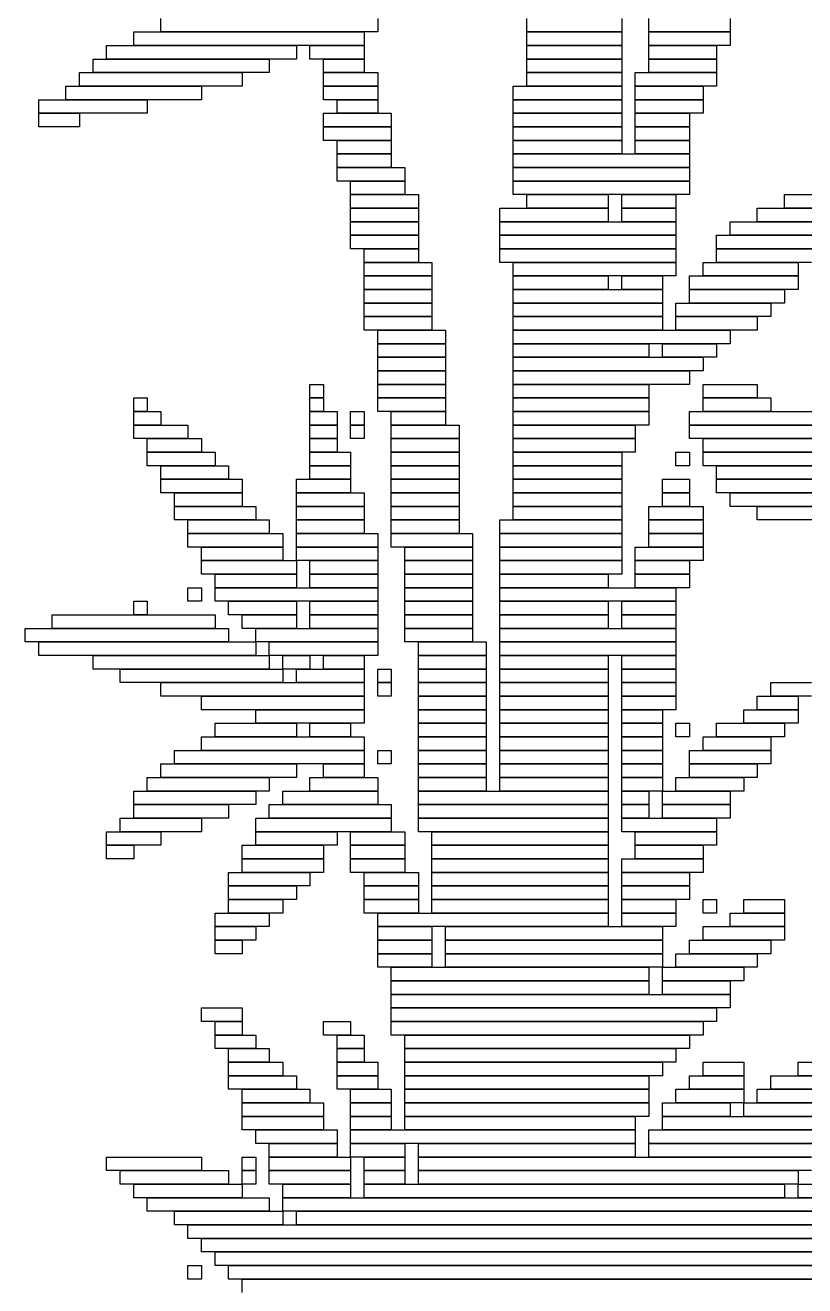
# Model space of a CAD drawing. Extents: x 39 to 985, y 65 to 958.
# Drawn here: x 541 to 598.5, y 187.5 to 280.5 of the extents above; entities that cross this region are included whole.
import ezdxf

# ---------------------------------------------------------------- set-up
doc = ezdxf.new("R2010")
doc.units = 0

msp = doc.modelspace()

# ---------------------------------------------------------------- linework, layer by layer
for p, q in [((551, 280), (551, 281)), ((567, 281), (567, 280)), ((578, 280), (578, 281)), ((585, 281), (585, 280)), ((587, 280), (587, 281)), ((593, 281), (593, 280)), ((549, 280), (566, 280)), ((549, 279), (549, 280)), ((567, 280), (551, 280)), ((566, 280), (566, 279)), ((585, 280), (578, 280)), ((578, 280), (585, 280)), ((578, 279), (578, 280)), ((585, 280), (585, 279)), ((593, 280), (587, 280)), ((587, 280), (593, 280)), ((587, 279), (587, 280)), ((593, 280), (593, 279)), ((547, 279), (561, 279)), ((547, 278), (547, 279)), ((566, 279), (549, 279)), ((561, 279), (561, 278)), ((562, 279), (566, 279)), ((562, 278), (562, 279)), ((566, 279), (566, 278)), ((585, 279), (578, 279)), ((578, 279), (585, 279)), ((578, 278), (578, 279)), ((585, 279), (585, 278)), ((593, 279), (587, 279)), ((587, 279), (592, 279)), ((587, 278), (587, 279)), ((592, 279), (592, 278)), ((546, 278), (559, 278)), ((546, 277), (546, 278)), ((561, 278), (547, 278)), ((559, 278), (559, 277)), ((566, 278), (562, 278)), ((563, 278), (566, 278)), ((563, 277), (563, 278)), ((566, 278), (566, 277)), ((585, 278), (578, 278)), ((578, 278), (585, 278)), ((578, 277), (578, 278)), ((585, 278), (585, 277)), ((592, 278), (587, 278)), ((587, 278), (592, 278)), ((587, 277), (587, 278)), ((592, 278), (592, 277)), ((545, 277), (557, 277)), ((545, 276), (545, 277)), ((559, 277), (546, 277)), ((557, 277), (557, 276)), ((566, 277), (563, 277)), ((563, 277), (567, 277)), ((563, 276), (563, 277)), ((567, 277), (567, 276)), ((585, 277), (578, 277)), ((578, 277), (585, 277)), ((578, 276), (578, 277)), ((585, 277), (585, 276)), ((586, 277), (592, 277)), ((586, 276), (586, 277)), ((592, 277), (587, 277)), ((592, 277), (592, 276)), ((544, 276), (554, 276)), ((544, 275), (544, 276)), ((557, 276), (545, 276)), ((554, 276), (554, 275)), ((567, 276), (563, 276)), ((563, 276), (567, 276)), ((563, 275), (563, 276)), ((567, 276), (567, 275)), ((577, 276), (585, 276)), ((577, 275), (577, 276)), ((585, 276), (578, 276)), ((585, 276), (585, 275)), ((592, 276), (586, 276)), ((586, 276), (591, 276)), ((586, 275), (586, 276)), ((591, 276), (591, 275)), ((542, 275), (550, 275)), ((542, 274), (542, 275)), ((554, 275), (544, 275)), ((550, 275), (550, 274)), ((567, 275), (563, 275)), ((564, 275), (567, 275)), ((564, 274), (564, 275)), ((567, 275), (567, 274)), ((585, 275), (577, 275)), ((577, 275), (585, 275)), ((577, 274), (577, 275)), ((585, 275), (585, 274)), ((591, 275), (586, 275)), ((586, 275), (591, 275)), ((586, 274), (586, 275)), ((591, 275), (591, 274)), ((550, 274), (542, 274)), ((542, 274), (545, 274)), ((542, 273), (542, 274)), ((545, 274), (545, 273)), ((563, 274), (568, 274)), ((563, 273), (563, 274)), ((567, 274), (564, 274)), ((568, 274), (568, 273)), ((585, 274), (577, 274)), ((577, 274), (585, 274)), ((577, 273), (577, 274)), ((585, 274), (585, 273)), ((591, 274), (586, 274)), ((586, 274), (590, 274)), ((586, 273), (586, 274)), ((590, 274), (590, 273)), ((545, 273), (542, 273)), ((568, 273), (563, 273)), ((563, 273), (568, 273)), ((563, 272), (563, 273)), ((568, 273), (568, 272)), ((585, 273), (577, 273)), ((577, 273), (585, 273)), ((577, 272), (577, 273)), ((585, 273), (585, 272)), ((590, 273), (586, 273)), ((586, 273), (590, 273)), ((586, 272), (586, 273)), ((590, 273), (590, 272)), ((568, 272), (563, 272)), ((564, 272), (568, 272)), ((564, 271), (564, 272)), ((568, 272), (568, 271)), ((585, 272), (577, 272)), ((577, 272), (585, 272)), ((577, 271), (577, 272)), ((585, 272), (585, 271)), ((590, 272), (586, 272)), ((586, 272), (590, 272)), ((586, 271), (586, 272)), ((590, 272), (590, 271)), ((568, 271), (564, 271)), ((564, 271), (568, 271)), ((564, 270), (564, 271)), ((568, 271), (568, 270)), ((585, 271), (577, 271)), ((577, 271), (590, 271)), ((577, 270), (577, 271)), ((590, 271), (586, 271)), ((590, 271), (590, 270)), ((568, 270), (564, 270)), ((564, 270), (569, 270)), ((564, 269), (564, 270)), ((569, 270), (569, 269)), ((590, 270), (577, 270)), ((577, 270), (590, 270)), ((577, 269), (577, 270)), ((590, 270), (590, 269)), ((569, 269), (564, 269)), ((565, 269), (569, 269)), ((565, 268), (565, 269)), ((569, 269), (569, 268)), ((590, 269), (577, 269)), ((577, 269), (590, 269)), ((577, 268), (577, 269)), ((590, 269), (590, 268)), ((569, 268), (565, 268)), ((565, 268), (570, 268)), ((565, 267), (565, 268)), ((570, 268), (570, 267)), ((590, 268), (577, 268)), ((578, 268), (584, 268)), ((578, 267), (578, 268)), ((584, 268), (584, 267)), ((585, 268), (589, 268)), ((585, 267), (585, 268)), ((589, 268), (589, 267)), ((597, 268), (603, 268)), ((597, 267), (597, 268)), ((570, 267), (565, 267)), ((565, 267), (570, 267)), ((565, 266), (565, 267)), ((570, 267), (570, 266)), ((576, 267), (584, 267)), ((576, 266), (576, 267)), ((584, 267), (578, 267)), ((584, 267), (584, 266)), ((589, 267), (585, 267)), ((585, 267), (589, 267)), ((585, 266), (585, 267)), ((589, 267), (589, 266)), ((595, 267), (602, 267)), ((595, 266), (595, 267)), ((603, 267), (597, 267)), ((570, 266), (565, 266)), ((565, 266), (570, 266)), ((565, 265), (565, 266)), ((570, 266), (570, 265)), ((584, 266), (576, 266)), ((576, 266), (589, 266)), ((576, 265), (576, 266)), ((589, 266), (585, 266)), ((589, 266), (589, 265)), ((593, 266), (601, 266)), ((593, 265), (593, 266)), ((602, 266), (595, 266)), ((570, 265), (565, 265)), ((565, 265), (570, 265)), ((565, 264), (565, 265)), ((570, 265), (570, 264)), ((589, 265), (576, 265)), ((576, 265), (589, 265)), ((576, 264), (576, 265)), ((589, 265), (589, 264)), ((592, 265), (600, 265)), ((592, 264), (592, 265)), ((601, 265), (593, 265)), ((570, 264), (565, 264)), ((566, 264), (570, 264)), ((566, 263), (566, 264)), ((570, 264), (570, 263)), ((589, 264), (576, 264)), ((576, 264), (589, 264)), ((576, 263), (576, 264)), ((589, 264), (589, 263)), ((600, 264), (592, 264)), ((592, 264), (599, 264)), ((592, 263), (592, 264)), ((570, 263), (566, 263)), ((566, 263), (571, 263)), ((566, 262), (566, 263)), ((571, 263), (571, 262)), ((589, 263), (576, 263)), ((577, 263), (589, 263)), ((577, 262), (577, 263)), ((589, 263), (589, 262)), ((591, 263), (598, 263)), ((591, 262), (591, 263)), ((599, 263), (592, 263)), ((598, 263), (598, 262)), ((571, 262), (566, 262)), ((566, 262), (571, 262)), ((566, 261), (566, 262)), ((571, 262), (571, 261)), ((589, 262), (577, 262)), ((577, 262), (584, 262)), ((577, 261), (577, 262)), ((584, 262), (584, 261)), ((585, 262), (588, 262)), ((585, 261), (585, 262)), ((588, 262), (588, 261)), ((590, 262), (598, 262)), ((590, 261), (590, 262)), ((598, 262), (591, 262)), ((598, 262), (598, 261)), ((571, 261), (566, 261)), ((566, 261), (571, 261)), ((566, 260), (566, 261)), ((571, 261), (571, 260)), ((584, 261), (577, 261)), ((577, 261), (588, 261)), ((577, 260), (577, 261)), ((588, 261), (585, 261)), ((588, 261), (588, 260)), ((598, 261), (590, 261)), ((590, 261), (597, 261)), ((590, 260), (590, 261)), ((597, 261), (597, 260)), ((571, 260), (566, 260)), ((566, 260), (571, 260)), ((566, 259), (566, 260)), ((571, 260), (571, 259)), ((588, 260), (577, 260)), ((577, 260), (588, 260)), ((577, 259), (577, 260)), ((588, 260), (588, 259)), ((589, 260), (596, 260)), ((589, 259), (589, 260)), ((597, 260), (590, 260)), ((596, 260), (596, 259)), ((571, 259), (566, 259)), ((566, 259), (571, 259)), ((566, 258), (566, 259)), ((571, 259), (571, 258)), ((588, 259), (577, 259)), ((577, 259), (588, 259)), ((577, 258), (577, 259)), ((588, 259), (588, 258)), ((596, 259), (589, 259)), ((589, 259), (595, 259)), ((589, 258), (589, 259)), ((595, 259), (595, 258)), ((571, 258), (566, 258)), ((567, 258), (572, 258)), ((567, 257), (567, 258)), ((572, 258), (572, 257)), ((588, 258), (577, 258)), ((577, 258), (593, 258)), ((577, 257), (577, 258)), ((595, 258), (589, 258)), ((593, 258), (593, 257)), ((572, 257), (567, 257)), ((567, 257), (572, 257)), ((567, 256), (567, 257)), ((572, 257), (572, 256)), ((593, 257), (577, 257)), ((577, 257), (587, 257)), ((577, 256), (577, 257)), ((587, 257), (587, 256)), ((588, 257), (592, 257)), ((588, 256), (588, 257)), ((592, 257), (592, 256)), ((572, 256), (567, 256)), ((567, 256), (572, 256)), ((567, 255), (567, 256)), ((572, 256), (572, 255)), ((587, 256), (577, 256)), ((577, 256), (591, 256)), ((577, 255), (577, 256)), ((592, 256), (588, 256)), ((591, 256), (591, 255)), ((572, 255), (567, 255)), ((567, 255), (572, 255)), ((567, 254), (567, 255)), ((572, 255), (572, 254)), ((591, 255), (577, 255)), ((577, 255), (590, 255)), ((577, 254), (577, 255)), ((590, 255), (590, 254)), ((562, 254), (563, 254)), ((562, 253), (562, 254)), ((563, 254), (563, 253)), ((572, 254), (567, 254)), ((567, 254), (572, 254)), ((567, 253), (567, 254)), ((572, 254), (572, 253)), ((590, 254), (577, 254)), ((577, 254), (587, 254)), ((577, 253), (577, 254)), ((587, 254), (587, 253)), ((591, 254), (595, 254)), ((591, 253), (591, 254)), ((595, 254), (595, 253)), ((549, 253), (550, 253)), ((549, 252), (549, 253)), ((550, 253), (550, 252)), ((563, 253), (562, 253)), ((562, 253), (563, 253)), ((562, 252), (562, 253)), ((563, 253), (563, 252)), ((572, 253), (567, 253)), ((567, 253), (572, 253)), ((567, 252), (567, 253)), ((572, 253), (572, 252)), ((587, 253), (577, 253)), ((577, 253), (587, 253)), ((577, 252), (577, 253)), ((587, 253), (587, 252)), ((595, 253), (591, 253)), ((591, 253), (596, 253)), ((591, 252), (591, 253)), ((596, 253), (596, 252)), ((550, 252), (549, 252)), ((549, 252), (551, 252)), ((549, 251), (549, 252)), ((551, 252), (551, 251)), ((563, 252), (562, 252)), ((562, 252), (564, 252)), ((562, 251), (562, 252)), ((564, 252), (564, 251)), ((565, 252), (566, 252)), ((565, 251), (565, 252)), ((566, 252), (566, 251)), ((572, 252), (567, 252)), ((568, 252), (572, 252)), ((568, 251), (568, 252)), ((572, 252), (572, 251)), ((587, 252), (577, 252)), ((577, 252), (587, 252)), ((577, 251), (577, 252)), ((587, 252), (587, 251)), ((590, 252), (647, 252)), ((590, 251), (590, 252)), ((596, 252), (591, 252)), ((551, 251), (549, 251)), ((549, 251), (553, 251)), ((549, 250), (549, 251)), ((553, 251), (553, 250)), ((564, 251), (562, 251)), ((562, 251), (564, 251)), ((562, 250), (562, 251)), ((564, 251), (564, 250)), ((566, 251), (565, 251)), ((565, 251), (566, 251)), ((565, 250), (565, 251)), ((566, 251), (566, 250)), ((572, 251), (568, 251)), ((568, 251), (573, 251)), ((568, 250), (568, 251)), ((573, 251), (573, 250)), ((587, 251), (577, 251)), ((577, 251), (586, 251)), ((577, 250), (577, 251)), ((586, 251), (586, 250)), ((647, 251), (590, 251)), ((590, 251), (647, 251)), ((590, 250), (590, 251)), ((553, 250), (549, 250)), ((550, 250), (554, 250)), ((550, 249), (550, 250)), ((554, 250), (554, 249)), ((564, 250), (562, 250)), ((562, 250), (564, 250)), ((562, 249), (562, 250)), ((564, 250), (564, 249)), ((566, 250), (565, 250)), ((573, 250), (568, 250)), ((568, 250), (573, 250)), ((568, 249), (568, 250)), ((573, 250), (573, 249)), ((586, 250), (577, 250)), ((577, 250), (586, 250)), ((577, 249), (577, 250)), ((586, 250), (586, 249)), ((647, 250), (590, 250)), ((591, 250), (647, 250)), ((591, 249), (591, 250)), ((554, 249), (550, 249)), ((550, 249), (555, 249)), ((550, 248), (550, 249)), ((555, 249), (555, 248)), ((564, 249), (562, 249)), ((562, 249), (565, 249)), ((562, 248), (562, 249)), ((565, 249), (565, 248)), ((573, 249), (568, 249)), ((568, 249), (573, 249)), ((568, 248), (568, 249)), ((573, 249), (573, 248)), ((586, 249), (577, 249)), ((577, 249), (585, 249)), ((577, 248), (577, 249)), ((585, 249), (585, 248)), ((589, 249), (590, 249)), ((589, 248), (589, 249)), ((590, 249), (590, 248)), ((647, 249), (591, 249)), ((591, 249), (647, 249)), ((591, 248), (591, 249)), ((555, 248), (550, 248)), ((551, 248), (556, 248)), ((551, 247), (551, 248)), ((556, 248), (556, 247)), ((565, 248), (562, 248)), ((562, 248), (565, 248)), ((562, 247), (562, 248)), ((565, 248), (565, 247)), ((573, 248), (568, 248)), ((568, 248), (573, 248)), ((568, 247), (568, 248)), ((573, 248), (573, 247)), ((585, 248), (577, 248)), ((577, 248), (585, 248)), ((577, 247), (577, 248)), ((585, 248), (585, 247)), ((590, 248), (589, 248)), ((647, 248), (591, 248)), ((592, 248), (646, 248)), ((592, 247), (592, 248)), ((556, 247), (551, 247)), ((551, 247), (557, 247)), ((551, 246), (551, 247)), ((557, 247), (557, 246)), ((561, 247), (565, 247)), ((561, 246), (561, 247)), ((565, 247), (562, 247)), ((565, 247), (565, 246)), ((573, 247), (568, 247)), ((568, 247), (573, 247)), ((568, 246), (568, 247)), ((573, 247), (573, 246)), ((585, 247), (577, 247)), ((577, 247), (585, 247)), ((577, 246), (577, 247)), ((585, 247), (585, 246)), ((588, 247), (590, 247)), ((588, 246), (588, 247)), ((590, 247), (590, 246)), ((646, 247), (592, 247)), ((592, 247), (645, 247)), ((592, 246), (592, 247)), ((557, 246), (551, 246)), ((552, 246), (557, 246)), ((552, 245), (552, 246)), ((557, 246), (557, 245)), ((565, 246), (561, 246)), ((561, 246), (566, 246)), ((561, 245), (561, 246)), ((566, 246), (566, 245)), ((573, 246), (568, 246)), ((568, 246), (573, 246)), ((568, 245), (568, 246)), ((573, 246), (573, 245)), ((585, 246), (577, 246)), ((577, 246), (585, 246)), ((577, 245), (577, 246)), ((585, 246), (585, 245)), ((590, 246), (588, 246)), ((588, 246), (590, 246)), ((588, 245), (588, 246)), ((590, 246), (590, 245)), ((645, 246), (592, 246)), ((593, 246), (644, 246)), ((593, 245), (593, 246)), ((557, 245), (552, 245)), ((552, 245), (558, 245)), ((552, 244), (552, 245)), ((558, 245), (558, 244)), ((566, 245), (561, 245)), ((561, 245), (566, 245)), ((561, 244), (561, 245)), ((566, 245), (566, 244)), ((573, 245), (568, 245)), ((568, 245), (573, 245)), ((568, 244), (568, 245)), ((573, 245), (573, 244)), ((585, 245), (577, 245)), ((577, 245), (585, 245)), ((577, 244), (577, 245)), ((585, 245), (585, 244)), ((587, 245), (591, 245)), ((587, 244), (587, 245)), ((590, 245), (588, 245)), ((591, 245), (591, 244)), ((644, 245), (593, 245)), ((595, 245), (643, 245)), ((595, 244), (595, 245)), ((558, 244), (552, 244)), ((553, 244), (559, 244)), ((553, 243), (553, 244)), ((559, 244), (559, 243)), ((566, 244), (561, 244)), ((561, 244), (566, 244)), ((561, 243), (561, 244)), ((566, 244), (566, 243)), ((573, 244), (568, 244)), ((568, 244), (573, 244)), ((568, 243), (568, 244)), ((573, 244), (573, 243)), ((576, 244), (585, 244)), ((576, 243), (576, 244)), ((585, 244), (577, 244)), ((585, 244), (585, 243)), ((591, 244), (587, 244)), ((587, 244), (591, 244)), ((587, 243), (587, 244)), ((591, 244), (591, 243)), ((643, 244), (595, 244)), ((559, 243), (553, 243)), ((553, 243), (560, 243)), ((553, 242), (553, 243)), ((560, 243), (560, 242)), ((566, 243), (561, 243)), ((561, 243), (567, 243)), ((561, 242), (561, 243)), ((567, 243), (567, 242)), ((573, 243), (568, 243)), ((568, 243), (574, 243)), ((568, 242), (568, 243)), ((574, 243), (574, 242)), ((585, 243), (576, 243)), ((576, 243), (585, 243)), ((576, 242), (576, 243)), ((585, 243), (585, 242)), ((591, 243), (587, 243)), ((587, 243), (591, 243)), ((587, 242), (587, 243)), ((591, 243), (591, 242)), ((560, 242), (553, 242)), ((554, 242), (560, 242)), ((554, 241), (554, 242)), ((560, 242), (560, 241)), ((567, 242), (561, 242)), ((561, 242), (567, 242)), ((561, 241), (561, 242)), ((567, 242), (567, 241)), ((574, 242), (568, 242)), ((569, 242), (574, 242)), ((569, 241), (569, 242)), ((574, 242), (574, 241)), ((585, 242), (576, 242)), ((576, 242), (585, 242)), ((576, 241), (576, 242)), ((585, 242), (585, 241)), ((586, 242), (591, 242)), ((586, 241), (586, 242)), ((591, 242), (587, 242)), ((591, 242), (591, 241)), ((560, 241), (554, 241)), ((554, 241), (561, 241)), ((554, 240), (554, 241)), ((567, 241), (561, 241)), ((561, 241), (561, 240)), ((562, 241), (567, 241)), ((562, 240), (562, 241)), ((567, 241), (567, 240)), ((574, 241), (569, 241)), ((569, 241), (574, 241)), ((569, 240), (569, 241)), ((574, 241), (574, 240)), ((585, 241), (576, 241)), ((576, 241), (585, 241)), ((576, 240), (576, 241)), ((585, 241), (585, 240)), ((591, 241), (586, 241)), ((586, 241), (590, 241)), ((586, 240), (586, 241)), ((590, 241), (590, 240)), ((561, 240), (554, 240)), ((555, 240), (561, 240)), ((555, 239), (555, 240)), ((561, 240), (561, 239)), ((567, 240), (562, 240)), ((562, 240), (567, 240)), ((562, 239), (562, 240)), ((567, 240), (567, 239)), ((574, 240), (569, 240)), ((569, 240), (574, 240)), ((569, 239), (569, 240)), ((574, 240), (574, 239)), ((585, 240), (576, 240)), ((576, 240), (584, 240)), ((576, 239), (576, 240)), ((584, 240), (584, 239)), ((590, 240), (586, 240)), ((586, 240), (590, 240)), ((586, 239), (586, 240)), ((590, 240), (590, 239)), ((553, 239), (554, 239)), ((553, 238), (553, 239)), ((554, 239), (554, 238)), ((561, 239), (555, 239)), ((555, 239), (567, 239)), ((555, 238), (555, 239)), ((567, 239), (562, 239)), ((567, 239), (567, 238)), ((574, 239), (569, 239)), ((569, 239), (574, 239)), ((569, 238), (569, 239)), ((574, 239), (574, 238)), ((584, 239), (576, 239)), ((576, 239), (589, 239)), ((576, 238), (576, 239)), ((590, 239), (586, 239)), ((589, 239), (589, 238)), ((549, 238), (550, 238)), ((549, 237), (549, 238)), ((550, 238), (550, 237)), ((554, 238), (553, 238)), ((567, 238), (555, 238)), ((556, 238), (561, 238)), ((556, 237), (556, 238)), ((561, 238), (561, 237)), ((562, 238), (567, 238)), ((562, 237), (562, 238)), ((567, 238), (567, 237)), ((574, 238), (569, 238)), ((569, 238), (574, 238)), ((569, 237), (569, 238)), ((574, 238), (574, 237)), ((589, 238), (576, 238)), ((576, 238), (584, 238)), ((576, 237), (576, 238)), ((584, 238), (584, 237)), ((585, 238), (589, 238)), ((585, 237), (585, 238)), ((589, 238), (589, 237)), ((543, 237), (555, 237)), ((543, 236), (543, 237)), ((550, 237), (549, 237)), ((555, 237), (555, 236)), ((561, 237), (556, 237)), ((557, 237), (561, 237)), ((557, 236), (557, 237)), ((561, 237), (561, 236)), ((567, 237), (562, 237)), ((562, 237), (567, 237)), ((562, 236), (562, 237)), ((567, 237), (567, 236)), ((574, 237), (569, 237)), ((569, 237), (574, 237)), ((569, 236), (569, 237)), ((574, 237), (574, 236)), ((584, 237), (576, 237)), ((576, 237), (584, 237)), ((576, 236), (576, 237)), ((584, 237), (584, 236)), ((589, 237), (585, 237)), ((585, 237), (589, 237)), ((585, 236), (585, 237)), ((589, 237), (589, 236)), ((541, 236), (556, 236)), ((541, 235), (541, 236)), ((555, 236), (543, 236)), ((556, 236), (556, 235)), ((561, 236), (557, 236)), ((558, 236), (567, 236)), ((558, 235), (558, 236)), ((567, 236), (562, 236)), ((567, 236), (567, 235)), ((574, 236), (569, 236)), ((569, 236), (574, 236)), ((569, 235), (569, 236)), ((574, 236), (574, 235)), ((584, 236), (576, 236)), ((576, 236), (589, 236)), ((576, 235), (576, 236)), ((589, 236), (585, 236)), ((589, 236), (589, 235)), ((556, 235), (541, 235)), ((542, 235), (558, 235)), ((542, 234), (542, 235)), ((567, 235), (558, 235)), ((558, 235), (558, 234)), ((559, 235), (567, 235)), ((559, 234), (559, 235)), ((567, 235), (567, 234)), ((574, 235), (569, 235)), ((570, 235), (575, 235)), ((570, 234), (570, 235)), ((575, 235), (575, 234)), ((589, 235), (576, 235)), ((576, 235), (589, 235)), ((576, 234), (576, 235)), ((589, 235), (589, 234)), ((558, 234), (542, 234)), ((546, 234), (559, 234)), ((546, 233), (546, 234)), ((567, 234), (559, 234)), ((559, 234), (559, 233)), ((560, 234), (562, 234)), ((560, 233), (560, 234)), ((562, 234), (562, 233)), ((563, 234), (566, 234)), ((563, 233), (563, 234)), ((566, 234), (566, 233)), ((575, 234), (570, 234)), ((570, 234), (575, 234)), ((570, 233), (570, 234)), ((575, 234), (575, 233)), ((589, 234), (576, 234)), ((576, 234), (584, 234)), ((576, 233), (576, 234)), ((584, 234), (584, 233)), ((585, 234), (589, 234)), ((585, 233), (585, 234)), ((589, 234), (589, 233)), ((559, 233), (546, 233)), ((548, 233), (560, 233)), ((548, 232), (548, 233)), ((562, 233), (560, 233)), ((560, 233), (560, 232)), ((561, 233), (566, 233)), ((561, 232), (561, 233)), ((566, 233), (563, 233)), ((566, 233), (566, 232)), ((567, 233), (568, 233)), ((567, 232), (567, 233)), ((568, 233), (568, 232)), ((575, 233), (570, 233)), ((570, 233), (575, 233)), ((570, 232), (570, 233)), ((575, 233), (575, 232)), ((584, 233), (576, 233)), ((576, 233), (584, 233)), ((576, 232), (576, 233)), ((584, 233), (584, 232)), ((589, 233), (585, 233)), ((585, 233), (589, 233)), ((585, 232), (585, 233)), ((589, 233), (589, 232)), ((560, 232), (548, 232)), ((551, 232), (566, 232)), ((551, 231), (551, 232)), ((566, 232), (561, 232)), ((566, 232), (566, 231)), ((568, 232), (567, 232)), ((567, 232), (568, 232)), ((567, 231), (567, 232)), ((568, 232), (568, 231)), ((575, 232), (570, 232)), ((570, 232), (575, 232)), ((570, 231), (570, 232)), ((575, 232), (575, 231)), ((584, 232), (576, 232)), ((576, 232), (584, 232)), ((576, 231), (576, 232)), ((584, 232), (584, 231)), ((589, 232), (585, 232)), ((585, 232), (589, 232)), ((585, 231), (585, 232)), ((589, 232), (589, 231)), ((596, 232), (599, 232)), ((596, 231), (596, 232)), ((566, 231), (551, 231)), ((554, 231), (566, 231)), ((554, 230), (554, 231)), ((566, 231), (566, 230)), ((568, 231), (567, 231)), ((575, 231), (570, 231)), ((570, 231), (575, 231)), ((570, 230), (570, 231)), ((575, 231), (575, 230)), ((584, 231), (576, 231)), ((576, 231), (584, 231)), ((576, 230), (576, 231)), ((584, 231), (584, 230)), ((589, 231), (585, 231)), ((585, 231), (589, 231)), ((585, 230), (585, 231)), ((589, 231), (589, 230)), ((595, 231), (598, 231)), ((595, 230), (595, 231)), ((599, 231), (596, 231)), ((598, 231), (598, 230)), ((566, 230), (554, 230)), ((558, 230), (566, 230)), ((558, 229), (558, 230)), ((566, 230), (566, 229)), ((575, 230), (570, 230)), ((570, 230), (575, 230)), ((570, 229), (570, 230)), ((575, 230), (575, 229)), ((584, 230), (576, 230)), ((576, 230), (584, 230)), ((576, 229), (576, 230)), ((584, 230), (584, 229)), ((589, 230), (585, 230)), ((585, 230), (588, 230)), ((585, 229), (585, 230)), ((588, 230), (588, 229)), ((594, 230), (598, 230)), ((594, 229), (594, 230)), ((598, 230), (595, 230)), ((598, 230), (598, 229)), ((555, 229), (561, 229)), ((555, 228), (555, 229)), ((566, 229), (558, 229)), ((561, 229), (561, 228)), ((562, 229), (565, 229)), ((562, 228), (562, 229)), ((565, 229), (565, 228)), ((575, 229), (570, 229)), ((570, 229), (575, 229)), ((570, 228), (570, 229)), ((575, 229), (575, 228)), ((584, 229), (576, 229)), ((576, 229), (584, 229)), ((576, 228), (576, 229)), ((584, 229), (584, 228)), ((588, 229), (585, 229)), ((585, 229), (588, 229)), ((585, 228), (585, 229)), ((588, 229), (588, 228)), ((589, 229), (590, 229)), ((589, 228), (589, 229)), ((590, 229), (590, 228)), ((592, 229), (597, 229)), ((592, 228), (592, 229)), ((598, 229), (594, 229)), ((597, 229), (597, 228)), ((554, 228), (566, 228)), ((554, 227), (554, 228)), ((561, 228), (555, 228)), ((565, 228), (562, 228)), ((566, 228), (566, 227)), ((575, 228), (570, 228)), ((570, 228), (575, 228)), ((570, 227), (570, 228)), ((575, 228), (575, 227)), ((584, 228), (576, 228)), ((576, 228), (584, 228)), ((576, 227), (576, 228)), ((584, 228), (584, 227)), ((588, 228), (585, 228)), ((585, 228), (588, 228)), ((585, 227), (585, 228)), ((588, 228), (588, 227)), ((590, 228), (589, 228)), ((591, 228), (596, 228)), ((591, 227), (591, 228)), ((597, 228), (592, 228)), ((596, 228), (596, 227)), ((552, 227), (566, 227)), ((552, 226), (552, 227)), ((566, 227), (554, 227)), ((566, 227), (566, 226)), ((567, 227), (568, 227)), ((567, 226), (567, 227)), ((568, 227), (568, 226)), ((575, 227), (570, 227)), ((570, 227), (575, 227)), ((570, 226), (570, 227)), ((575, 227), (575, 226)), ((584, 227), (576, 227)), ((576, 227), (584, 227)), ((576, 226), (576, 227)), ((584, 227), (584, 226)), ((588, 227), (585, 227)), ((585, 227), (588, 227)), ((585, 226), (585, 227)), ((588, 227), (588, 226)), ((590, 227), (596, 227)), ((590, 226), (590, 227)), ((596, 227), (591, 227)), ((596, 227), (596, 226)), ((551, 226), (561, 226)), ((551, 225), (551, 226)), ((566, 226), (552, 226)), ((561, 226), (561, 225)), ((563, 226), (566, 226)), ((563, 225), (563, 226)), ((566, 226), (566, 225)), ((568, 226), (567, 226)), ((575, 226), (570, 226)), ((570, 226), (575, 226)), ((570, 225), (570, 226)), ((575, 226), (575, 225)), ((584, 226), (576, 226)), ((576, 226), (584, 226)), ((576, 225), (576, 226)), ((584, 226), (584, 225)), ((588, 226), (585, 226)), ((585, 226), (588, 226)), ((585, 225), (585, 226)), ((588, 226), (588, 225)), ((596, 226), (590, 226)), ((590, 226), (595, 226)), ((590, 225), (590, 226)), ((595, 226), (595, 225)), ((550, 225), (559, 225)), ((550, 224), (550, 225)), ((561, 225), (551, 225)), ((559, 225), (559, 224)), ((562, 225), (567, 225)), ((562, 224), (562, 225)), ((566, 225), (563, 225)), ((567, 225), (567, 224)), ((575, 225), (570, 225)), ((570, 225), (575, 225)), ((570, 224), (570, 225)), ((575, 225), (575, 224)), ((584, 225), (576, 225)), ((576, 225), (584, 225)), ((576, 224), (576, 225)), ((584, 225), (584, 224)), ((588, 225), (585, 225)), ((585, 225), (588, 225)), ((585, 224), (585, 225)), ((588, 225), (588, 224)), ((589, 225), (594, 225)), ((589, 224), (589, 225)), ((595, 225), (590, 225)), ((594, 225), (594, 224)), ((549, 224), (558, 224)), ((549, 223), (549, 224)), ((559, 224), (550, 224)), ((558, 224), (558, 223)), ((560, 224), (567, 224)), ((560, 223), (560, 224)), ((567, 224), (562, 224)), ((567, 224), (567, 223)), ((575, 224), (570, 224)), ((570, 224), (584, 224)), ((570, 223), (570, 224)), ((584, 224), (576, 224)), ((584, 224), (584, 223)), ((588, 224), (585, 224)), ((585, 224), (587, 224)), ((585, 223), (585, 224)), ((587, 224), (587, 223)), ((588, 224), (593, 224)), ((588, 223), (588, 224)), ((594, 224), (589, 224)), ((593, 224), (593, 223)), ((558, 223), (549, 223)), ((549, 223), (556, 223)), ((549, 222), (549, 223)), ((556, 223), (556, 222)), ((559, 223), (568, 223)), ((559, 222), (559, 223)), ((567, 223), (560, 223)), ((568, 223), (568, 222)), ((584, 223), (570, 223)), ((570, 223), (584, 223)), ((570, 222), (570, 223)), ((584, 223), (584, 222)), ((587, 223), (585, 223)), ((585, 223), (587, 223)), ((585, 222), (585, 223)), ((587, 223), (587, 222)), ((593, 223), (588, 223)), ((588, 223), (593, 223)), ((588, 222), (588, 223)), ((593, 223), (593, 222)), ((548, 222), (554, 222)), ((548, 221), (548, 222)), ((556, 222), (549, 222)), ((554, 222), (554, 221)), ((558, 222), (568, 222)), ((558, 221), (558, 222)), ((568, 222), (559, 222)), ((568, 222), (568, 221)), ((584, 222), (570, 222)), ((570, 222), (584, 222)), ((570, 221), (570, 222)), ((584, 222), (584, 221)), ((587, 222), (585, 222)), ((585, 222), (592, 222)), ((585, 221), (585, 222)), ((593, 222), (588, 222)), ((592, 222), (592, 221)), ((547, 221), (551, 221)), ((547, 220), (547, 221)), ((554, 221), (548, 221)), ((551, 221), (551, 220)), ((568, 221), (558, 221)), ((558, 221), (564, 221)), ((558, 220), (558, 221)), ((564, 221), (564, 220)), ((565, 221), (569, 221)), ((565, 220), (565, 221)), ((569, 221), (569, 220)), ((584, 221), (570, 221)), ((571, 221), (584, 221)), ((571, 220), (571, 221)), ((584, 221), (584, 220)), ((592, 221), (585, 221)), ((586, 221), (592, 221)), ((586, 220), (586, 221)), ((592, 221), (592, 220)), ((551, 220), (547, 220)), ((547, 220), (549, 220)), ((547, 219), (547, 220)), ((549, 220), (549, 219)), ((557, 220), (563, 220)), ((557, 219), (557, 220)), ((564, 220), (558, 220)), ((563, 220), (563, 219)), ((569, 220), (565, 220)), ((565, 220), (569, 220)), ((565, 219), (565, 220)), ((569, 220), (569, 219)), ((584, 220), (571, 220)), ((571, 220), (584, 220)), ((571, 219), (571, 220)), ((584, 220), (584, 219)), ((592, 220), (586, 220)), ((586, 220), (591, 220)), ((586, 219), (586, 220)), ((591, 220), (591, 219)), ((549, 219), (547, 219)), ((563, 219), (557, 219)), ((557, 219), (563, 219)), ((557, 218), (557, 219)), ((563, 219), (563, 218)), ((569, 219), (565, 219)), ((565, 219), (569, 219)), ((565, 218), (565, 219)), ((569, 219), (569, 218)), ((584, 219), (571, 219)), ((571, 219), (584, 219)), ((571, 218), (571, 219)), ((584, 219), (584, 218)), ((585, 219), (591, 219)), ((585, 218), (585, 219)), ((591, 219), (586, 219)), ((591, 219), (591, 218)), ((556, 218), (562, 218)), ((556, 217), (556, 218)), ((563, 218), (557, 218)), ((562, 218), (562, 217)), ((569, 218), (565, 218)), ((566, 218), (570, 218)), ((566, 217), (566, 218)), ((570, 218), (570, 217)), ((584, 218), (571, 218)), ((571, 218), (584, 218)), ((571, 217), (571, 218)), ((584, 218), (584, 217)), ((591, 218), (585, 218)), ((585, 218), (590, 218)), ((585, 217), (585, 218)), ((590, 218), (590, 217)), ((562, 217), (556, 217)), ((556, 217), (561, 217)), ((556, 216), (556, 217)), ((561, 217), (561, 216)), ((570, 217), (566, 217)), ((566, 217), (570, 217)), ((566, 216), (566, 217)), ((570, 217), (570, 216)), ((584, 217), (571, 217)), ((571, 217), (584, 217)), ((571, 216), (571, 217)), ((584, 217), (584, 216)), ((590, 217), (585, 217)), ((585, 217), (590, 217)), ((585, 216), (585, 217)), ((590, 217), (590, 216)), ((561, 216), (556, 216)), ((556, 216), (560, 216)), ((556, 215), (556, 216)), ((560, 216), (560, 215)), ((570, 216), (566, 216)), ((566, 216), (570, 216)), ((566, 215), (566, 216)), ((570, 216), (570, 215)), ((584, 216), (571, 216)), ((571, 216), (584, 216)), ((571, 215), (571, 216)), ((584, 216), (584, 215)), ((590, 216), (585, 216)), ((585, 216), (589, 216)), ((585, 215), (585, 216)), ((589, 216), (589, 215)), ((591, 216), (592, 216)), ((591, 215), (591, 216)), ((592, 216), (592, 215)), ((594, 216), (597, 216)), ((594, 215), (594, 216)), ((597, 216), (597, 215)), ((555, 215), (559, 215)), ((555, 214), (555, 215)), ((560, 215), (556, 215)), ((559, 215), (559, 214)), ((570, 215), (566, 215)), ((567, 215), (584, 215)), ((567, 214), (567, 215)), ((584, 215), (571, 215)), ((584, 215), (584, 214)), ((589, 215), (585, 215)), ((585, 215), (589, 215)), ((585, 214), (585, 215)), ((589, 215), (589, 214)), ((592, 215), (591, 215)), ((593, 215), (597, 215)), ((593, 214), (593, 215)), ((597, 215), (594, 215)), ((597, 215), (597, 214)), ((559, 214), (555, 214)), ((555, 214), (558, 214)), ((555, 213), (555, 214)), ((558, 214), (558, 213)), ((584, 214), (567, 214)), ((567, 214), (571, 214)), ((567, 213), (567, 214)), ((571, 214), (571, 213)), ((572, 214), (588, 214)), ((572, 213), (572, 214)), ((589, 214), (585, 214)), ((588, 214), (588, 213)), ((591, 214), (597, 214)), ((591, 213), (591, 214)), ((597, 214), (593, 214)), ((597, 214), (597, 213)), ((558, 213), (555, 213)), ((555, 213), (557, 213)), ((555, 212), (555, 213)), ((557, 213), (557, 212)), ((571, 213), (567, 213)), ((567, 213), (571, 213)), ((567, 212), (567, 213)), ((571, 213), (571, 212)), ((588, 213), (572, 213)), ((572, 213), (588, 213)), ((572, 212), (572, 213)), ((588, 213), (588, 212)), ((590, 213), (596, 213)), ((590, 212), (590, 213)), ((597, 213), (591, 213)), ((596, 213), (596, 212)), ((557, 212), (555, 212)), ((571, 212), (567, 212)), ((567, 212), (571, 212)), ((567, 211), (567, 212)), ((571, 212), (571, 211)), ((588, 212), (572, 212)), ((572, 212), (588, 212)), ((572, 211), (572, 212)), ((588, 212), (588, 211)), ((589, 212), (595, 212)), ((589, 211), (589, 212)), ((596, 212), (590, 212)), ((595, 212), (595, 211)), ((571, 211), (567, 211)), ((568, 211), (587, 211)), ((568, 210), (568, 211)), ((588, 211), (572, 211)), ((587, 211), (587, 210)), ((588, 211), (594, 211)), ((588, 210), (588, 211)), ((595, 211), (589, 211)), ((594, 211), (594, 210)), ((587, 210), (568, 210)), ((568, 210), (587, 210)), ((568, 209), (568, 210)), ((587, 210), (587, 209)), ((594, 210), (588, 210)), ((588, 210), (593, 210)), ((588, 209), (588, 210)), ((593, 210), (593, 209)), ((587, 209), (568, 209)), ((568, 209), (593, 209)), ((568, 208), (568, 209)), ((593, 209), (588, 209)), ((593, 209), (593, 208)), ((554, 208), (557, 208)), ((554, 207), (554, 208)), ((557, 208), (557, 207)), ((593, 208), (568, 208)), ((568, 208), (592, 208)), ((568, 207), (568, 208)), ((592, 208), (592, 207)), ((557, 207), (554, 207)), ((555, 207), (557, 207)), ((555, 206), (555, 207)), ((557, 207), (557, 206)), ((563, 207), (565, 207)), ((563, 206), (563, 207)), ((565, 207), (565, 206)), ((592, 207), (568, 207)), ((568, 207), (591, 207)), ((568, 206), (568, 207)), ((591, 207), (591, 206)), ((557, 206), (555, 206)), ((555, 206), (558, 206)), ((555, 205), (555, 206)), ((558, 206), (558, 205)), ((565, 206), (563, 206)), ((564, 206), (566, 206)), ((564, 205), (564, 206)), ((566, 206), (566, 205)), ((591, 206), (568, 206)), ((569, 206), (590, 206)), ((569, 205), (569, 206)), ((590, 206), (590, 205)), ((558, 205), (555, 205)), ((556, 205), (559, 205)), ((556, 204), (556, 205)), ((559, 205), (559, 204)), ((566, 205), (564, 205)), ((564, 205), (566, 205)), ((564, 204), (564, 205)), ((566, 205), (566, 204)), ((590, 205), (569, 205)), ((569, 205), (589, 205)), ((569, 204), (569, 205)), ((589, 205), (589, 204)), ((559, 204), (556, 204)), ((556, 204), (560, 204)), ((556, 203), (556, 204)), ((560, 204), (560, 203)), ((566, 204), (564, 204)), ((564, 204), (567, 204)), ((564, 203), (564, 204)), ((567, 204), (567, 203)), ((589, 204), (569, 204)), ((569, 204), (588, 204)), ((569, 203), (569, 204)), ((588, 204), (588, 203)), ((591, 204), (594, 204)), ((591, 203), (591, 204)), ((594, 204), (594, 203)), ((598, 204), (606, 204)), ((598, 203), (598, 204)), ((560, 203), (556, 203)), ((556, 203), (561, 203)), ((556, 202), (556, 203)), ((561, 203), (561, 202)), ((567, 203), (564, 203)), ((564, 203), (567, 203)), ((564, 202), (564, 203)), ((567, 203), (567, 202)), ((588, 203), (569, 203)), ((569, 203), (587, 203)), ((569, 202), (569, 203)), ((587, 203), (587, 202)), ((590, 203), (594, 203)), ((590, 202), (590, 203)), ((594, 203), (591, 203)), ((594, 203), (594, 202)), ((596, 203), (606, 203)), ((596, 202), (596, 203)), ((606, 203), (598, 203)), ((561, 202), (556, 202)), ((557, 202), (562, 202)), ((557, 201), (557, 202)), ((562, 202), (562, 201)), ((567, 202), (564, 202)), ((565, 202), (568, 202)), ((565, 201), (565, 202)), ((568, 202), (568, 201)), ((587, 202), (569, 202)), ((569, 202), (587, 202)), ((569, 201), (569, 202)), ((587, 202), (587, 201)), ((589, 202), (594, 202)), ((589, 201), (589, 202)), ((594, 202), (590, 202)), ((594, 202), (594, 201)), ((595, 202), (604, 202)), ((595, 201), (595, 202)), ((606, 202), (596, 202)), ((562, 201), (557, 201)), ((557, 201), (563, 201)), ((557, 200), (557, 201)), ((563, 201), (563, 200)), ((568, 201), (565, 201)), ((565, 201), (568, 201)), ((565, 200), (565, 201)), ((568, 201), (568, 200)), ((587, 201), (569, 201)), ((569, 201), (587, 201)), ((569, 200), (569, 201)), ((587, 201), (587, 200)), ((588, 201), (593, 201)), ((588, 200), (588, 201)), ((594, 201), (589, 201)), ((593, 201), (593, 200)), ((594, 201), (602, 201)), ((594, 200), (594, 201)), ((604, 201), (595, 201)), ((563, 200), (557, 200)), ((557, 200), (563, 200)), ((557, 199), (557, 200)), ((563, 200), (563, 199)), ((568, 200), (565, 200)), ((565, 200), (568, 200)), ((565, 199), (565, 200)), ((568, 200), (568, 199)), ((587, 200), (569, 200)), ((569, 200), (586, 200)), ((569, 199), (569, 200)), ((586, 200), (586, 199)), ((593, 200), (588, 200)), ((588, 200), (601, 200)), ((588, 199), (588, 200)), ((602, 200), (594, 200)), ((563, 199), (557, 199)), ((558, 199), (564, 199)), ((558, 198), (558, 199)), ((564, 199), (564, 198)), ((568, 199), (565, 199)), ((565, 199), (586, 199)), ((565, 198), (565, 199)), ((586, 199), (569, 199)), ((586, 199), (586, 198)), ((587, 199), (600, 199)), ((587, 198), (587, 199)), ((601, 199), (588, 199)), ((564, 198), (558, 198)), ((559, 198), (564, 198)), ((559, 197), (559, 198)), ((564, 198), (564, 197)), ((586, 198), (565, 198)), ((565, 198), (569, 198)), ((565, 197), (565, 198)), ((569, 198), (569, 197)), ((570, 198), (586, 198)), ((570, 197), (570, 198)), ((586, 198), (586, 197)), ((600, 198), (587, 198)), ((587, 198), (599, 198)), ((587, 197), (587, 198)), ((547, 197), (554, 197)), ((547, 196), (547, 197)), ((554, 197), (554, 196)), ((557, 197), (558, 197)), ((557, 196), (557, 197)), ((558, 197), (558, 196)), ((564, 197), (559, 197)), ((559, 197), (565, 197)), ((559, 196), (559, 197)), ((569, 197), (565, 197)), ((565, 197), (565, 196)), ((566, 197), (569, 197)), ((566, 196), (566, 197)), ((569, 197), (569, 196)), ((586, 197), (570, 197)), ((570, 197), (599, 197)), ((570, 196), (570, 197)), ((599, 197), (587, 197)), ((554, 196), (547, 196)), ((548, 196), (556, 196)), ((548, 195), (548, 196)), ((556, 196), (556, 195)), ((558, 196), (557, 196)), ((557, 196), (558, 196)), ((557, 195), (557, 196)), ((558, 196), (558, 195)), ((565, 196), (559, 196)), ((559, 196), (565, 196)), ((559, 195), (559, 196)), ((565, 196), (565, 195)), ((569, 196), (566, 196)), ((566, 196), (569, 196)), ((566, 195), (566, 196)), ((569, 196), (569, 195)), ((599, 196), (570, 196)), ((570, 196), (598, 196)), ((570, 195), (570, 196)), ((598, 196), (598, 195)), ((556, 195), (548, 195)), ((549, 195), (557, 195)), ((549, 194), (549, 195)), ((558, 195), (557, 195)), ((557, 195), (557, 194)), ((565, 195), (559, 195)), ((560, 195), (565, 195)), ((560, 194), (560, 195)), ((565, 195), (565, 194)), ((569, 195), (566, 195)), ((566, 195), (597, 195)), ((566, 194), (566, 195)), ((598, 195), (570, 195)), ((597, 195), (597, 194)), ((598, 195), (607, 195)), ((598, 194), (598, 195)), ((557, 194), (549, 194)), ((550, 194), (559, 194)), ((550, 193), (550, 194)), ((559, 194), (559, 193)), ((565, 194), (560, 194)), ((560, 194), (607, 194)), ((560, 193), (560, 194)), ((597, 194), (566, 194)), ((607, 194), (598, 194)), ((559, 193), (550, 193)), ((552, 193), (560, 193)), ((552, 192), (552, 193)), ((607, 193), (560, 193)), ((560, 193), (560, 192)), ((561, 193), (604, 193)), ((561, 192), (561, 193)), ((560, 192), (552, 192)), ((553, 192), (601, 192)), ((553, 191), (553, 192)), ((604, 192), (561, 192)), ((601, 191), (553, 191)), ((554, 191), (601, 191)), ((554, 190), (554, 191)), ((601, 190), (554, 190)), ((555, 190), (606, 190)), ((555, 189), (555, 190)), ((553, 189), (554, 189)), ((553, 188), (553, 189)), ((554, 189), (554, 188)), ((606, 189), (555, 189)), ((556, 189), (607, 189)), ((556, 188), (556, 189)), ((554, 188), (553, 188)), ((607, 188), (556, 188)), ((557, 188), (631, 188)), ((557, 187), (557, 188))]:
    msp.add_line(p, q)

doc.saveas('drawing.dxf')
